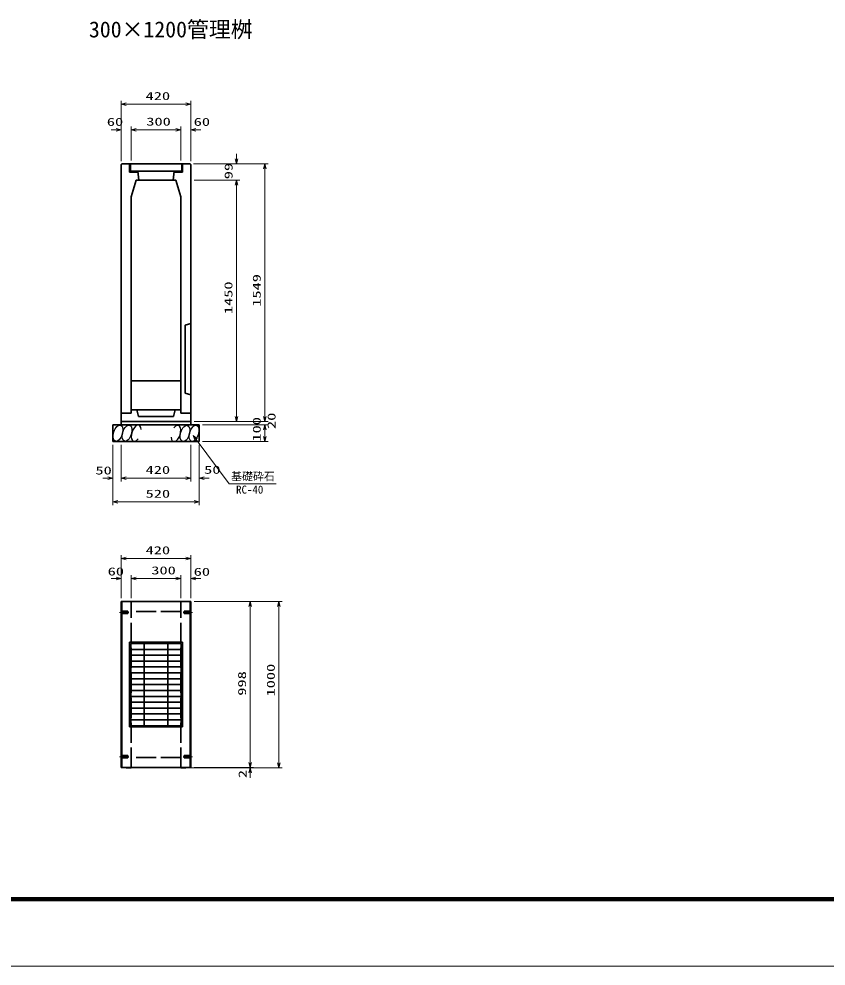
# Model space of a CAD drawing. Units: millimetres on the paper. Extents: x 20 to 1011, y 20 to 614.
# Drawn here: x 262.5 to 504.8, y 20.1 to 304.7 of the extents above; entities that cross this region are included whole.
import ezdxf
from ezdxf.enums import TextEntityAlignment as Align

# ---------------------------------------------------------------- set-up
doc = ezdxf.new("R2010")
doc.units = ezdxf.units.MM
doc.linetypes.add('CHAIN', pattern=[18.5, 12, -1.5, 3.5, -1.5])
doc.linetypes.add('DASHED', pattern=[7.5, 6, -1.5])
doc.layers.add('D-TTL-LINE（区切線）', color=7, linetype='Continuous', lineweight=35)
doc.layers.add('D-TTL（外枠）', color=2, linetype='Continuous', lineweight=140)
doc.styles.add('ＭＳ ゴシック', font='')
doc.styles.get('ＭＳ ゴシック').set_extended_font_data('MS Gothic')

# ---------------------------------------------------------------- blocks, each defined once
blk = doc.blocks.new('_Open30(1)@@SfigorgFlag@@4')
at = {"color": 7, "linetype": 'Continuous', "lineweight": 13}
for p, q in [((-1, 0.2679), (0, 0)), ((0, 0), (-1, -0.2679)), ((0, 0), (-1, 0))]:
    blk.add_line(p, q, dxfattribs=at)

msp = doc.modelspace()

# ---------------------------------------------------------------- linework, layer by layer
at = {"layer": 'D-TTL-LINE（区切線）', "lineweight": 13}
for p, q in [((293.122, 272.351), (293.122, 280.042)), ((294.622, 279.042), (312.622, 279.042)), ((314.122, 272.351), (314.122, 280.042)), ((291.622, 271.351), (290.122, 271.351)), ((293.122, 261.888), (293.122, 272.351)), ((296.122, 262.133), (296.122, 272.351)), ((296.122, 262.133), (296.122, 272.351)), ((297.622, 271.351), (299.122, 271.351)), ((297.622, 271.351), (309.622, 271.351)), ((309.622, 271.351), (308.122, 271.351)), ((311.122, 262.133), (311.122, 272.351)), ((311.122, 262.133), (311.122, 272.351)), ((314.122, 261.888), (314.122, 272.351)), ((315.622, 271.351), (317.122, 271.351)), ((327.827, 262.633), (327.827, 264.133)), ((314.872, 261.133), (328.827, 261.133)), ((315.872, 261.133), (337.325, 261.133)), ((336.325, 185.183), (336.325, 259.633)), ((315.122, 256.183), (328.827, 256.183)), ((315.122, 256.183), (328.827, 256.183)), ((327.827, 185.183), (327.827, 254.683)), ((327.827, 254.683), (327.827, 253.183)), ((336.325, 185.183), (336.325, 186.683)), ((315.122, 183.683), (337.325, 183.683)), ((315.122, 183.683), (328.827, 183.683)), ((315.122, 183.683), (337.325, 183.683)), ((317.622, 182.683), (337.325, 182.683)), ((317.622, 182.683), (337.325, 182.683)), ((336.325, 179.183), (336.325, 181.183)), ((336.325, 181.183), (336.325, 179.683)), ((290.622, 176.683), (290.622, 165.716)), ((293.122, 176.683), (293.122, 165.716)), ((293.122, 176.683), (293.122, 165.716)), ((314.122, 176.683), (314.122, 165.716)), ((325.64, 164.986), (315.636, 178.312)), ((316.622, 176.683), (316.622, 165.716)), ((317.622, 177.683), (337.325, 177.683)), ((290.622, 175.683), (290.622, 158.558)), ((314.122, 175.683), (314.122, 165.716)), ((316.622, 175.683), (316.622, 158.558)), ((289.122, 166.716), (287.622, 166.716)), ((294.622, 166.716), (312.622, 166.716)), ((294.622, 166.716), (296.122, 166.716)), ((312.622, 166.716), (311.122, 166.716)), ((318.122, 166.716), (319.622, 166.716)), ((339.744, 164.986), (325.64, 164.986)), ((292.122, 159.558), (315.122, 159.558)), ((293.122, 137.519), (293.122, 143.569)), ((294.622, 142.569), (312.622, 142.569)), ((314.122, 137.549), (314.122, 143.569)), ((293.122, 130.623), (293.122, 137.519)), ((296.122, 130.623), (296.122, 137.519)), ((296.122, 130.674), (296.122, 137.519)), ((311.122, 130.623), (311.122, 137.519)), ((311.122, 130.623), (311.122, 137.519)), ((314.122, 130.592), (314.122, 137.519)), ((291.622, 136.519), (290.122, 136.519)), ((297.622, 136.519), (309.622, 136.519)), ((297.622, 136.519), (299.122, 136.519)), ((309.622, 136.519), (308.122, 136.519)), ((315.622, 136.519), (317.122, 136.519)), ((315.122, 129.653), (332.911, 129.653)), ((331.911, 81.253), (331.911, 128.153)), ((332.911, 129.653), (341.551, 129.653)), ((340.551, 81.153), (340.551, 128.153)), ((331.911, 81.253), (331.911, 82.753)), ((315.122, 79.753), (332.911, 79.753)), ((315.122, 79.753), (332.911, 79.753)), ((313.872, 79.653), (332.911, 79.653)), ((330.474, 79.653), (341.551, 79.653)), ((331.911, 78.153), (331.911, 76.653))]:
    msp.add_line(p, q, dxfattribs=at)
at = {"layer": 'D-TTL-LINE（区切線）', "color": 1}
for p, q in [((293.372, 261.133), (293.122, 260.888)), ((293.122, 260.887), (293.122, 182.683)), ((293.372, 261.133), (313.872, 261.133)), ((295.622, 258.633), (295.622, 261.133)), ((295.922, 258.933), (295.922, 261.133)), ((311.357, 258.933), (311.357, 261.133)), ((311.622, 258.633), (311.622, 261.133)), ((313.872, 261.133), (314.122, 260.888)), ((314.122, 260.888), (314.122, 182.683)), ((298.122, 258.633), (295.622, 258.633)), ((311.357, 258.933), (295.922, 258.933)), ((298.122, 258.933), (295.922, 258.933)), ((296.122, 251.183), (297.622, 256.183)), ((309.622, 256.183), (297.622, 256.183)), ((298.122, 258.633), (298.122, 258.933)), ((298.172, 258.933), (298.422, 256.183)), ((309.072, 258.933), (308.822, 256.183)), ((309.122, 258.633), (309.122, 258.933)), ((309.122, 258.933), (311.322, 258.933)), ((309.122, 258.633), (311.622, 258.633)), ((311.122, 251.183), (309.622, 256.183)), ((296.122, 251.183), (296.122, 186.183)), ((311.122, 251.183), (311.122, 186.183)), ((312.372, 212.683), (314.122, 213.183)), ((312.372, 212.683), (312.372, 192.183)), ((296.172, 195.933), (296.172, 186.183)), ((296.172, 195.933), (311.072, 195.933)), ((311.072, 195.933), (311.072, 186.183)), ((312.372, 192.183), (314.122, 191.683)), ((293.122, 186.183), (296.172, 186.183)), ((293.122, 186.183), (296.122, 186.183)), ((296.172, 187.183), (311.072, 187.183)), ((298.372, 185.183), (297.872, 187.183)), ((298.372, 185.183), (308.872, 185.183)), ((308.872, 185.183), (309.372, 187.183)), ((311.072, 186.183), (314.122, 186.183)), ((314.122, 186.183), (311.122, 186.183)), ((290.622, 182.683), (316.622, 182.683)), ((290.622, 182.683), (290.622, 177.683)), ((293.122, 183.683), (314.122, 183.683)), ((316.622, 182.683), (316.622, 177.683)), ((290.622, 177.683), (316.622, 177.683)), ((293.122, 79.723), (293.122, 129.623)), ((314.122, 129.623), (293.122, 129.623)), ((293.372, 79.723), (293.372, 129.623)), ((313.872, 79.723), (313.872, 129.623)), ((314.122, 79.723), (314.122, 129.623)), ((293.122, 126.723), (295.122, 126.723)), ((293.122, 126.023), (295.122, 126.023)), ((295.122, 126.023), (295.122, 126.723)), ((314.122, 126.723), (312.122, 126.723)), ((312.122, 126.023), (312.122, 126.723)), ((314.122, 126.023), (312.122, 126.023)), ((295.622, 91.973), (295.622, 117.373)), ((295.622, 117.373), (311.622, 117.373)), ((296.047, 92.318), (296.047, 117.028)), ((296.047, 117.028), (311.197, 117.028)), ((300.047, 92.318), (300.047, 117.028)), ((307.197, 92.318), (307.197, 117.028)), ((311.197, 92.318), (311.197, 117.028)), ((311.622, 91.973), (311.622, 117.373)), ((296.047, 115.263), (311.197, 115.263)), ((296.047, 113.498), (311.197, 113.498)), ((296.047, 111.733), (311.197, 111.733)), ((296.047, 109.968), (311.197, 109.968)), ((296.047, 108.203), (311.197, 108.203)), ((296.047, 106.438), (311.197, 106.438)), ((296.047, 104.673), (311.197, 104.673)), ((296.047, 102.908), (311.197, 102.908)), ((296.047, 101.143), (311.197, 101.143)), ((296.047, 99.378), (311.197, 99.378)), ((296.047, 97.613), (311.197, 97.613)), ((296.047, 95.848), (311.197, 95.848)), ((296.047, 94.083), (311.197, 94.083)), ((295.622, 91.973), (311.622, 91.973)), ((296.047, 92.318), (311.197, 92.318)), ((293.122, 83.323), (295.122, 83.323)), ((293.122, 82.623), (295.122, 82.623)), ((295.122, 83.323), (295.122, 82.623)), ((314.122, 83.323), (312.122, 83.323)), ((312.122, 83.323), (312.122, 82.623)), ((314.122, 82.623), (312.122, 82.623)), ((314.122, 79.723), (293.122, 79.723)), ((294.622, 79.623), (294.522, 79.723)), ((296.122, 79.623), (296.222, 79.723)), ((311.122, 79.623), (311.022, 79.723)), ((312.622, 79.623), (312.722, 79.723)), ((296.122, 79.623), (294.622, 79.623)), ((311.122, 79.623), (312.622, 79.623))]:
    msp.add_line(p, q, dxfattribs=at)
at = {"layer": 'D-TTL-LINE（区切線）', "color": 1, "linetype": 'DASHED'}
for p, q in [((296.122, 79.723), (296.122, 129.623)), ((311.122, 79.723), (311.122, 129.623)), ((311.122, 126.623), (296.222, 126.623)), ((311.122, 82.723), (296.222, 82.723))]:
    msp.add_line(p, q, dxfattribs=at)
at = {"layer": 'D-TTL-LINE（区切線）', "color": 2, "linetype": 'CHAIN', "lineweight": 18}
for p, q in [((292.66, 126.373), (295.51, 126.373)), ((314.584, 126.373), (311.735, 126.373)), ((292.66, 82.973), (295.51, 82.973)), ((314.584, 82.973), (311.735, 82.973))]:
    msp.add_line(p, q, dxfattribs=at)
at = {"layer": 'D-TTL-LINE（区切線）', "lineweight": 18}
msp.add_line((20.1, 20.11), (861.1, 20.11), dxfattribs=at)
at = {"layer": 'D-TTL-LINE（区切線）', "lineweight": 25}
for centre, major_axis in [((292.217, 180.206), (0.79, 2.421)), ((294.938, 180.206), (0.79, 2.421)), ((312.327, 180.125), (-0.771, -2.427)), ((315.048, 180.147), (-0.771, -2.427))]:
    msp.add_ellipse(centre, major_axis=major_axis, ratio=0.5139, dxfattribs=at)
for centre, major_axis in [((297.679, 180.206), (0.79, 2.421)), ((309.586, 180.104), (-0.771, -2.427))]:
    msp.add_ellipse(centre, major_axis=major_axis, ratio=0.5139, start_param=5.3575563, end_param=10.3750652, dxfattribs=at)
at = {"layer": 'D-TTL（外枠）'}
msp.add_line((40.2, 40.21), (841, 40.21), dxfattribs=at)

# ---------------------------------------------------------------- block references
at = {"layer": 'D-TTL-LINE（区切線）', "xscale": 1.5, "yscale": 1.5}
for p, rotation in [((293.122, 279.042), 180), ((296.122, 271.351), 180), ((296.122, 271.351), 180), ((314.122, 271.351), 180), ((327.827, 261.133), 270), ((336.325, 261.133), 90), ((327.827, 256.183), 90), ((327.827, 256.183), 90), ((327.827, 183.683), 270), ((336.325, 183.683), 270), ((336.325, 183.683), 270), ((336.325, 182.683), 90), ((336.325, 182.683), 90), ((314.736, 179.511), 126.89552), ((336.325, 177.683), 270), ((293.122, 166.716), 180), ((293.122, 166.716), 180), ((316.622, 166.716), 180), ((290.622, 159.558), 180), ((293.122, 142.569), 180), ((296.122, 136.519), 180), ((296.122, 136.519), 180), ((314.122, 136.519), 180), ((331.911, 129.653), 90), ((340.551, 129.653), 90), ((331.911, 79.753), 270), ((331.911, 79.753), 270), ((340.551, 79.653), 270), ((331.911, 79.653), 90)]:
    msp.add_blockref('_Open30(1)@@SfigorgFlag@@4', p, dxfattribs=dict(at, rotation=rotation))
for p in [(314.122, 279.042), (293.122, 271.351), (311.122, 271.351), (311.122, 271.351), (290.622, 166.716), (314.122, 166.716), (314.122, 166.716), (316.622, 159.558), (314.122, 142.569), (293.122, 136.519), (311.122, 136.519), (311.122, 136.519)]:
    msp.add_blockref('_Open30(1)@@SfigorgFlag@@4', p, dxfattribs=at)

# ---------------------------------------------------------------- texts
at = {"layer": 'D-TTL-LINE（区切線）', "style": 'ＭＳ ゴシック'}
for s, height, p in [('300×1200管理桝', 4.811, (283.473, 297.671)), ('基礎砕石', 2.405, (326.176, 165.322)), ('RC-40', 2.405, (327.664, 161.336))]:
    msp.add_text(s, height=height, dxfattribs=at).set_placement(p, align=Align.BOTTOM_LEFT)
at = {"layer": 'D-TTL-LINE（区切線）', "style": 'ＭＳ ゴシック', "width": 1.5}
for s, p in [('420', (300.497, 279.58)), ('60', (288.858, 271.812)), ('300', (300.706, 271.889)), ('60', (314.942, 271.812)), ('50', (285.425, 167.083)), ('420', (300.497, 167.253)), ('50', (318.074, 167.291)), ('520', (300.497, 160.096)), ('420', (300.497, 143.107)), ('60', (289.108, 136.738)), ('300', (302.206, 137.057)), ('60', (314.942, 136.643))]:
    msp.add_text(s, height=2.405, dxfattribs=at).set_placement(p, align=Align.BOTTOM_LEFT)
for s, p in [('99', (327.336, 256.505)), ('1549', (335.788, 218.195)), ('1450', (327.29, 215.974)), ('20', (340.239, 181.464)), ('100', (335.788, 177.683)), ('998', (331.374, 101.328)), ('1000', (340.014, 101.111)), ('2', (331.549, 76.565))]:
    msp.add_text(s, height=2.405, rotation=90, dxfattribs=at).set_placement(p, align=Align.BOTTOM_LEFT)

doc.saveas('drawing.dxf')
